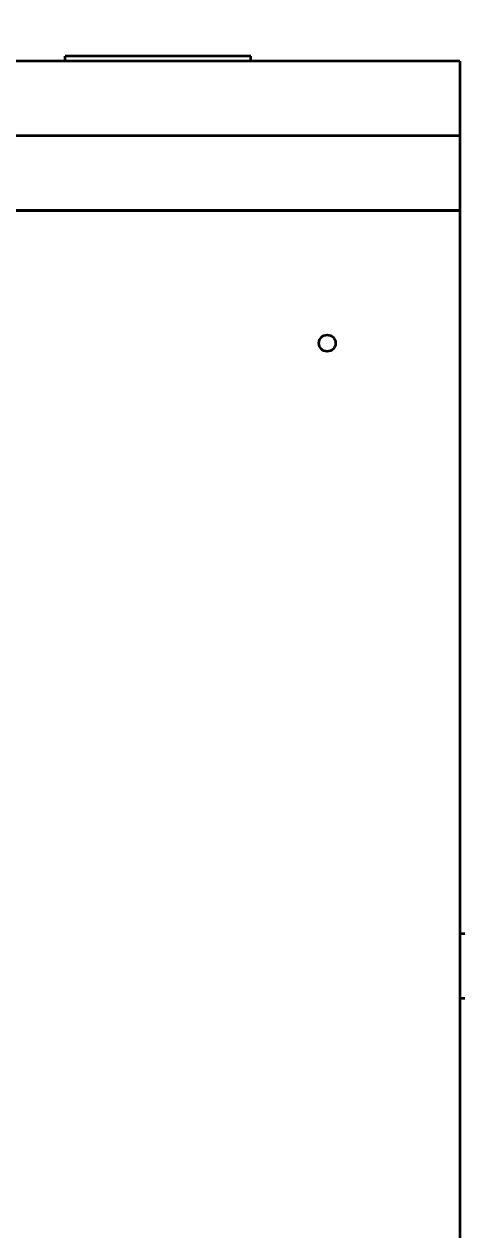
# Model space of a CAD drawing. Header units: millimetres. Extents: x 0 to 420, y 0 to 297.
# Drawn here: x 300.69 to 303.32, y 145.15 to 152.42 of the extents above; entities that cross this region are included whole.
import ezdxf

# ---------------------------------------------------------------- set-up
doc = ezdxf.new("R2010")
doc.units = ezdxf.units.MM
doc.layers.add('尺寸线层', color=150, linetype='Continuous')
doc.styles.add('SLDTEXTSTYLE2', font='TXT', dxfattribs={"width": 0.7})
doc.dimstyles.new('SLDDIMSTYLE0', dxfattribs={"dimtxt": 3.5, "dimasz": 3.302, "dimexe": 0, "dimexo": 0.0625, "dimgap": 0.875, "dimtad": 1, "dimdec": 1, "dimlfac": 100, "dimrnd": 1e-09, "dimzin": 12, "dimdsep": 46, "dimtxsty": 'SLDTEXTSTYLE2', "dimsah": 1, "dimcen": 0.09, "dimadec": 0, "dimazin": 3, "dimtfac": 1, "dimtdec": 3, "dimtofl": 0, "dimtmove": 0, "dimatfit": 3, "dimfxl": 0, "dimfrac": 2, "dimtolj": 1, "dimtzin": 12, "dimarcsym": 0})

# ---------------------------------------------------------------- blocks, each defined once
blk = doc.blocks.new('_D')
at = {"layer": '尺寸线层'}
for p, q in [((291.9431, 202.6412), (364.6876, 202.6412)), ((363.6876, 202.6412), (363.6876, 128.5802)), ((326.1167, 128.5802), (364.6876, 128.5802))]:
    blk.add_line(p, q, dxfattribs=at)
for points in [[(363.6876, 202.6412), (363.1796, 199.3392), (364.1956, 199.3392)], [(363.6876, 128.5802), (364.1956, 131.8822), (363.1796, 131.8822)]]:
    blk.add_solid(points, dxfattribs=at)
at = {"layer": '尺寸线层', "insert": (359.1758, 158.5376), "char_height": 3.5, "attachment_point": 1, "rotation": 90, "style": 'SLDTEXTSTYLE2'}
blk.add_mtext('7406.11', dxfattribs=at)

msp = doc.modelspace()

# ---------------------------------------------------------------- linework, layer by layer
at = {"color": 7, "linetype": 'Continuous', "lineweight": 35}
for p, q in [((303.317, 152.1922), (293.317, 152.1922)), ((300.937, 152.1922), (300.937, 152.2222)), ((302.057, 152.2222), (300.937, 152.2222)), ((302.057, 152.1922), (302.057, 152.2222)), ((303.317, 152.1922), (303.317, 151.7422)), ((303.317, 151.7422), (293.317, 151.7422)), ((303.317, 151.7422), (303.317, 151.2922)), ((303.317, 151.2922), (293.317, 151.2922)), ((293.317, 151.2922), (303.317, 151.2922)), ((303.317, 151.2922), (303.317, 138.1922)), ((303.317, 146.9322), (303.347, 146.9322)), ((303.317, 146.5422), (303.347, 146.5422))]:
    msp.add_line(p, q, dxfattribs=at)
msp.add_circle((302.517, 150.4922), 0.05, dxfattribs=at)

# ---------------------------------------------------------------- dimensions: what is measured, and where the dimension line sits
at = {"layer": '尺寸线层'}
dim = msp.add_linear_dim(base=(363.6876, 128.5802), p1=(291.9431, 202.6412), p2=(326.1167, 128.5802), angle=90, dimstyle='SLDDIMSTYLE0', dxfattribs=at)
dim.commit()
dim.dimension.update_dxf_attribs({"geometry": '_D', "text_midpoint": (363.6876, 163.9067), "dimtype": 160})

doc.saveas('drawing.dxf')
